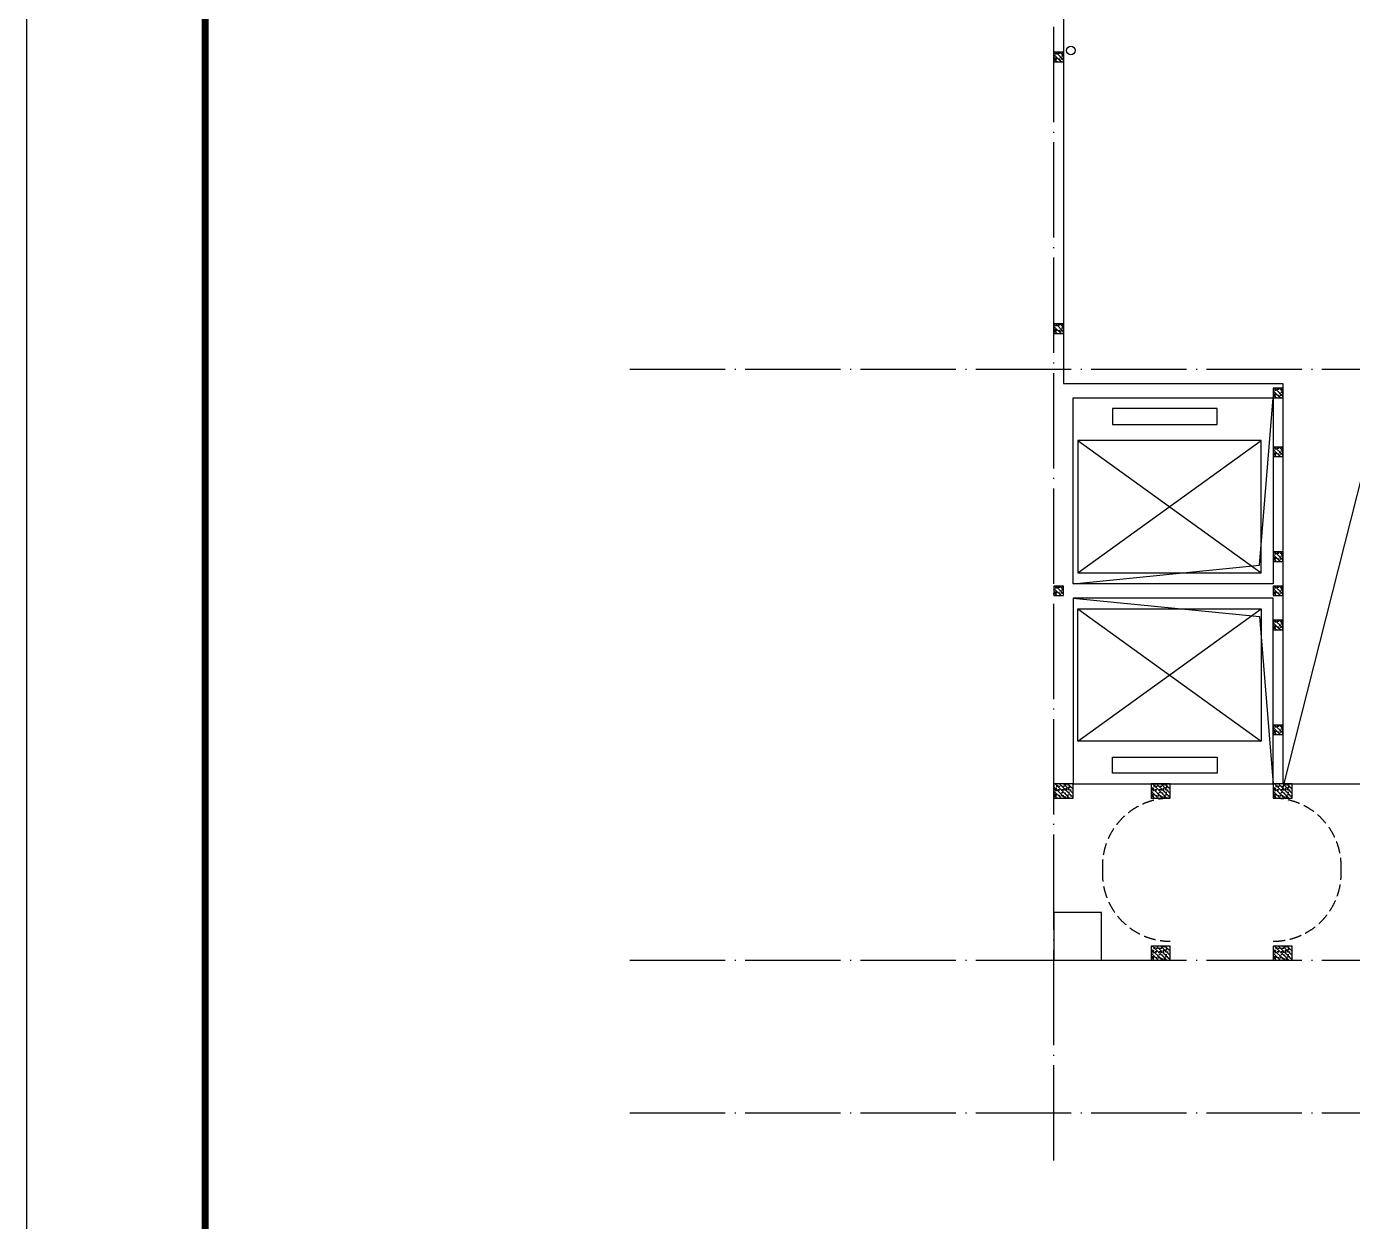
# Model space of a CAD drawing. Extents: x 6843040 to 15500510, y -6507076 to -4940511.
# Drawn here: x 7825557 to 7853377, y -5555980 to -5530914 of the extents above; entities that cross this region are included whole.
import ezdxf

# ---------------------------------------------------------------- set-up
doc = ezdxf.new("R2010")
doc.units = 0
doc.header["$LTSCALE"] = 1000
doc.header["$MEASUREMENT"] = 0
doc.linetypes.add('DASH', pattern=[0.35, 0.25, -0.1])
doc.linetypes.add('DOTE', pattern=[2.42, 2, -0.2, 0.02, -0.2])
doc.layers.add('-有效面积', color=6, linetype='Continuous', plot=False)
for name, color, linetype in [('COLUMN', 10, 'Continuous'), ('DOTE', 8, 'DOTE'), ('E_LINE_6', 11, 'Continuous'), ('EVTR', 2, 'Continuous'), ('FLOOR', 9, 'Continuous'), ('plan-1', 40, 'Continuous'), ('PUB_HATCH', 8, 'Continuous'), ('PUB_TITLE', 4, 'Continuous'), ('VPIPE-雨水', 4, 'Continuous'), ('建筑细线', 5, 'Continuous')]:
    doc.layers.add(name, color=color, linetype=linetype)

# ---------------------------------------------------------------- blocks, each defined once
blk = doc.blocks.new('1夹层GZ')
at = {"layer": 'PUB_HATCH'}
h = blk.add_hatch(dxfattribs=at)
h.set_pattern_fill('钢筋混凝土', color=256, scale=25, angle=90, style=0)
h.set_pattern_definition([(134.999998, (-1442375.3, -245121.964), (-44.194175, -44.194172), []), (140, (-1442375.3, -245121.96), (15.68804, 179.315045), [18.75, -206.25]), (85, (-1442375.3, -245121.96), (-188.048035, -34.68783), [15, -165]), (190.4514, (-1442374, -245107.02), (-172.35988, 144.62735), [15.93505, -175.28553]), (136.1842, (-1442425.3, -245121.96), (41.37976, 266.81026), [28.125, -309.375]), (186.6356, (-1442421.85, -245099.73), (-243.52946, 233.66568), [23.90257, -262.92825]), (81.1842, (-1442425.3, -245121.96), (-243.52964, 233.6655), [22.5, -247.5]), (111, (-1442412.8, -245096.96), (100.65473, 149.22676), [18.75, -206.25]), (56, (-1442412.8, -245096.96), (-181.28751, 60.82884), [15, -165]), (161.4514, (-1442404.42, -245084.53), (-80.63262, 210.05566), [15.93505, -175.28553]), (127.499998, (-1442375.3, -245121.964), (-83.223463, 3.039967), [0, -163, 0, -167.5, 0, -165.625]), (97.499998, (-1442375.3, -245121.96), (-98.602926, 65.767388), [0, -95.5, 0, -159.25, 0, -63.125]), (57.499998, (-1442375.3, -245177.714), (5.638722, 133.455609), [0, -62.5, 0, -195, 0, -258.75]), (47.499998, (-1442375.3, -245202.71), (-25.02624, 145.796543), [0, -81.25, 0, -129.5, 0, -183.75])])
edge = h.paths.add_edge_path()
edge.add_line((-1135959, 22360), (-1136159, 22360))
edge.add_line((-1135959, 22360), (-1135959, 22560))
edge.add_line((-1135959, 22560), (-1136159, 22560))
edge.add_line((-1136159, 22560), (-1136159, 22360))
h = blk.add_hatch(dxfattribs=at)
h.set_pattern_fill('钢筋混凝土', color=256, scale=25, angle=90, style=0)
h.set_pattern_definition([(134.999998, (-1442375.303, -250821.964), (-44.194175, -44.194172), []), (140, (-1442375.3, -250821.96), (15.68804, 179.315045), [18.75, -206.25]), (85, (-1442375.3, -250821.96), (-188.048035, -34.68783), [15, -165]), (190.4514, (-1442374, -250807.02), (-172.35988, 144.62735), [15.93505, -175.28553]), (136.1842, (-1442425.3, -250821.96), (41.37976, 266.81026), [28.125, -309.375]), (186.6356, (-1442421.85, -250799.73), (-243.52946, 233.66568), [23.90257, -262.92825]), (81.1842, (-1442425.3, -250821.96), (-243.52964, 233.6655), [22.5, -247.5]), (111, (-1442412.8, -250796.96), (100.65473, 149.22676), [18.75, -206.25]), (56, (-1442412.8, -250796.96), (-181.28751, 60.82884), [15, -165]), (161.4514, (-1442404.42, -250784.53), (-80.63262, 210.05566), [15.93505, -175.28553]), (127.499998, (-1442375.3, -250821.964), (-83.223463, 3.039967), [0, -163, 0, -167.5, 0, -165.625]), (97.499998, (-1442375.3, -250821.96), (-98.602926, 65.767388), [0, -95.5, 0, -159.25, 0, -63.125]), (57.499998, (-1442375.3, -250877.714), (5.638722, 133.455609), [0, -62.5, 0, -195, 0, -258.75]), (47.499998, (-1442375.3, -250902.71), (-25.02624, 145.796543), [0, -81.25, 0, -129.5, 0, -183.75])])
edge = h.paths.add_edge_path()
edge.add_line((-1135959, 16660), (-1136159, 16660))
edge.add_line((-1135959, 16660), (-1135959, 16860))
edge.add_line((-1135959, 16860), (-1136159, 16860))
edge.add_line((-1136159, 16860), (-1136159, 16660))
h = blk.add_hatch(dxfattribs=at)
h.set_pattern_fill('钢筋混凝土', color=256, scale=25, angle=90, style=0)
h.set_pattern_definition([(134.999998, (-1437775.3, -252171.964), (-44.194175, -44.194172), []), (140, (-1437775.3, -252171.96), (15.68804, 179.315045), [18.75, -206.25]), (85, (-1437775.3, -252171.96), (-188.048035, -34.68783), [15, -165]), (190.4514, (-1437774, -252157.02), (-172.35988, 144.62735), [15.93505, -175.28553]), (136.1842, (-1437825.3, -252171.96), (41.37976, 266.81026), [28.125, -309.375]), (186.6356, (-1437821.85, -252149.73), (-243.52946, 233.66568), [23.90257, -262.92825]), (81.1842, (-1437825.3, -252171.96), (-243.52964, 233.6655), [22.5, -247.5]), (111, (-1437812.8, -252146.96), (100.65473, 149.22676), [18.75, -206.25]), (56, (-1437812.8, -252146.96), (-181.28751, 60.82884), [15, -165]), (161.4514, (-1437804.41, -252134.53), (-80.63262, 210.05566), [15.93505, -175.28553]), (127.499998, (-1437775.3, -252171.964), (-83.223463, 3.039967), [0, -163, 0, -167.5, 0, -165.625]), (97.499998, (-1437775.3, -252171.96), (-98.602926, 65.767388), [0, -95.5, 0, -159.25, 0, -63.125]), (57.499998, (-1437775.3, -252227.714), (5.638722, 133.455609), [0, -62.5, 0, -195, 0, -258.75]), (47.499998, (-1437775.3, -252252.71), (-25.02624, 145.796543), [0, -81.25, 0, -129.5, 0, -183.75])])
edge = h.paths.add_edge_path()
edge.add_line((-1131359, 15310), (-1131559, 15310))
edge.add_line((-1131359, 15310), (-1131359, 15510))
edge.add_line((-1131359, 15510), (-1131559, 15510))
edge.add_line((-1131559, 15510), (-1131559, 15310))
h = blk.add_hatch(dxfattribs=at)
h.set_pattern_fill('钢筋混凝土', color=256, scale=25, angle=90, style=0)
h.set_pattern_definition([(134.999998, (-1437775.3, -253406.964), (-44.194175, -44.194172), []), (140, (-1437775.3, -253406.96), (15.68804, 179.315045), [18.75, -206.25]), (85, (-1437775.3, -253406.96), (-188.048035, -34.68783), [15, -165]), (190.4514, (-1437774, -253392.02), (-172.35988, 144.62735), [15.93505, -175.28553]), (136.1842, (-1437825.3, -253406.96), (41.37976, 266.81026), [28.125, -309.375]), (186.6356, (-1437821.85, -253384.73), (-243.52946, 233.66568), [23.90257, -262.92825]), (81.1842, (-1437825.3, -253406.96), (-243.52964, 233.6655), [22.5, -247.5]), (111, (-1437812.8, -253381.96), (100.65473, 149.22676), [18.75, -206.25]), (56, (-1437812.8, -253381.96), (-181.28751, 60.82884), [15, -165]), (161.4514, (-1437804.41, -253369.53), (-80.63262, 210.05566), [15.93505, -175.28553]), (127.499998, (-1437775.3, -253406.964), (-83.223463, 3.039967), [0, -163, 0, -167.5, 0, -165.625]), (97.499998, (-1437775.3, -253406.96), (-98.602926, 65.767388), [0, -95.5, 0, -159.25, 0, -63.125]), (57.499998, (-1437775.3, -253462.714), (5.638722, 133.455609), [0, -62.5, 0, -195, 0, -258.75]), (47.499998, (-1437775.3, -253487.71), (-25.02624, 145.796543), [0, -81.25, 0, -129.5, 0, -183.75])])
edge = h.paths.add_edge_path()
edge.add_line((-1131359, 14075), (-1131559, 14075))
edge.add_line((-1131359, 14075), (-1131359, 14275))
edge.add_line((-1131359, 14275), (-1131559, 14275))
edge.add_line((-1131559, 14275), (-1131559, 14075))
h = blk.add_hatch(dxfattribs=at)
h.set_pattern_fill('钢筋混凝土', color=256, scale=25, angle=90, style=0)
h.set_pattern_definition([(134.999998, (-1437775.3, -255606.964), (-44.194175, -44.194172), []), (140, (-1437775.3, -255606.96), (15.68804, 179.315045), [18.75, -206.25]), (85, (-1437775.3, -255606.96), (-188.048035, -34.68783), [15, -165]), (190.4514, (-1437774, -255592.02), (-172.35988, 144.62735), [15.93505, -175.28553]), (136.1842, (-1437825.3, -255606.96), (41.37976, 266.81026), [28.125, -309.375]), (186.6356, (-1437821.85, -255584.73), (-243.52946, 233.66568), [23.90257, -262.92825]), (81.1842, (-1437825.3, -255606.96), (-243.52964, 233.6655), [22.5, -247.5]), (111, (-1437812.8, -255581.96), (100.65473, 149.22676), [18.75, -206.25]), (56, (-1437812.8, -255581.96), (-181.28751, 60.82884), [15, -165]), (161.4514, (-1437804.42, -255569.53), (-80.63262, 210.05566), [15.93505, -175.28553]), (127.499998, (-1437775.3, -255606.964), (-83.223463, 3.039967), [0, -163, 0, -167.5, 0, -165.625]), (97.499998, (-1437775.3, -255606.96), (-98.602926, 65.767388), [0, -95.5, 0, -159.25, 0, -63.125]), (57.499998, (-1437775.3, -255662.714), (5.638722, 133.455609), [0, -62.5, 0, -195, 0, -258.75]), (47.499998, (-1437775.3, -255687.71), (-25.02624, 145.796543), [0, -81.25, 0, -129.5, 0, -183.75])])
edge = h.paths.add_edge_path()
edge.add_line((-1131359, 11875), (-1131559, 11875))
edge.add_line((-1131359, 11875), (-1131359, 12075))
edge.add_line((-1131359, 12075), (-1131559, 12075))
edge.add_line((-1131559, 12075), (-1131559, 11875))
h = blk.add_hatch(dxfattribs=at)
h.set_pattern_fill('钢筋混凝土', color=256, scale=25, angle=90, style=0)
h.set_pattern_definition([(134.999998, (-1442375.3, -256321.964), (-44.194175, -44.194172), []), (140, (-1442375.3, -256321.96), (15.68804, 179.315045), [18.75, -206.25]), (85, (-1442375.3, -256321.96), (-188.048035, -34.68783), [15, -165]), (190.4514, (-1442374, -256307.02), (-172.35988, 144.62735), [15.93505, -175.28553]), (136.1842, (-1442425.3, -256321.96), (41.37976, 266.81026), [28.125, -309.375]), (186.6356, (-1442421.85, -256299.73), (-243.52946, 233.66568), [23.90257, -262.92825]), (81.1842, (-1442425.3, -256321.96), (-243.52964, 233.6655), [22.5, -247.5]), (111, (-1442412.8, -256296.96), (100.65473, 149.22676), [18.75, -206.25]), (56, (-1442412.8, -256296.96), (-181.28751, 60.82884), [15, -165]), (161.4514, (-1442404.41, -256284.53), (-80.63262, 210.05566), [15.93505, -175.28553]), (127.499998, (-1442375.3, -256321.964), (-83.223463, 3.039967), [0, -163, 0, -167.5, 0, -165.625]), (97.499998, (-1442375.3, -256321.96), (-98.602926, 65.767388), [0, -95.5, 0, -159.25, 0, -63.125]), (57.499998, (-1442375.3, -256377.714), (5.638722, 133.455609), [0, -62.5, 0, -195, 0, -258.75]), (47.499998, (-1442375.3, -256402.71), (-25.02624, 145.796543), [0, -81.25, 0, -129.5, 0, -183.75])])
edge = h.paths.add_edge_path()
edge.add_line((-1135959, 11160), (-1136159, 11160))
edge.add_line((-1135959, 11160), (-1135959, 11360))
edge.add_line((-1135959, 11360), (-1136159, 11360))
edge.add_line((-1136159, 11360), (-1136159, 11160))
h = blk.add_hatch(dxfattribs=at)
h.set_pattern_fill('钢筋混凝土', color=256, scale=25, angle=90, style=0)
h.set_pattern_definition([(134.999998, (-1437775.3, -256321.964), (-44.194175, -44.194172), []), (140, (-1437775.3, -256321.96), (15.68804, 179.315045), [18.75, -206.25]), (85, (-1437775.3, -256321.96), (-188.048035, -34.68783), [15, -165]), (190.4514, (-1437774, -256307.02), (-172.35988, 144.62735), [15.93505, -175.28553]), (136.1842, (-1437825.3, -256321.96), (41.37976, 266.81026), [28.125, -309.375]), (186.6356, (-1437821.85, -256299.73), (-243.52946, 233.66568), [23.90257, -262.92825]), (81.1842, (-1437825.3, -256321.96), (-243.52964, 233.6655), [22.5, -247.5]), (111, (-1437812.8, -256296.96), (100.65473, 149.22676), [18.75, -206.25]), (56, (-1437812.8, -256296.96), (-181.28751, 60.82884), [15, -165]), (161.4514, (-1437804.41, -256284.53), (-80.63262, 210.05566), [15.93505, -175.28553]), (127.499998, (-1437775.3, -256321.964), (-83.223463, 3.039967), [0, -163, 0, -167.5, 0, -165.625]), (97.499998, (-1437775.3, -256321.96), (-98.602926, 65.767388), [0, -95.5, 0, -159.25, 0, -63.125]), (57.499998, (-1437775.3, -256377.714), (5.638722, 133.455609), [0, -62.5, 0, -195, 0, -258.75]), (47.499998, (-1437775.3, -256402.71), (-25.02624, 145.796543), [0, -81.25, 0, -129.5, 0, -183.75])])
edge = h.paths.add_edge_path()
edge.add_line((-1131359, 11160), (-1131559, 11160))
edge.add_line((-1131359, 11160), (-1131359, 11360))
edge.add_line((-1131359, 11360), (-1131559, 11360))
edge.add_line((-1131559, 11360), (-1131559, 11160))
h = blk.add_hatch(dxfattribs=at)
h.set_pattern_fill('钢筋混凝土', color=256, scale=25, angle=90, style=0)
h.set_pattern_definition([(134.999998, (-1437775.3, -257036.964), (-44.194175, -44.194172), []), (140, (-1437775.3, -257036.96), (15.68804, 179.315045), [18.75, -206.25]), (85, (-1437775.3, -257036.96), (-188.048035, -34.68783), [15, -165]), (190.4514, (-1437774, -257022.02), (-172.35988, 144.62735), [15.93505, -175.28553]), (136.1842, (-1437825.3, -257036.96), (41.37976, 266.81026), [28.125, -309.375]), (186.6356, (-1437821.85, -257014.73), (-243.52946, 233.66568), [23.90257, -262.92825]), (81.1842, (-1437825.3, -257036.96), (-243.52964, 233.6655), [22.5, -247.5]), (111, (-1437812.8, -257011.96), (100.65473, 149.22676), [18.75, -206.25]), (56, (-1437812.8, -257011.96), (-181.28751, 60.82884), [15, -165]), (161.4514, (-1437804.41, -256999.53), (-80.63262, 210.05566), [15.93505, -175.28553]), (127.499998, (-1437775.3, -257036.964), (-83.223463, 3.039967), [0, -163, 0, -167.5, 0, -165.625]), (97.499998, (-1437775.3, -257036.96), (-98.602926, 65.767388), [0, -95.5, 0, -159.25, 0, -63.125]), (57.499998, (-1437775.3, -257092.714), (5.638722, 133.455609), [0, -62.5, 0, -195, 0, -258.75]), (47.499998, (-1437775.3, -257117.71), (-25.02624, 145.796543), [0, -81.25, 0, -129.5, 0, -183.75])])
edge = h.paths.add_edge_path()
edge.add_line((-1131359, 10445), (-1131559, 10445))
edge.add_line((-1131359, 10445), (-1131359, 10645))
edge.add_line((-1131359, 10645), (-1131559, 10645))
edge.add_line((-1131559, 10645), (-1131559, 10445))
h = blk.add_hatch(dxfattribs=at)
h.set_pattern_fill('钢筋混凝土', color=256, scale=25, angle=90, style=0)
h.set_pattern_definition([(134.999998, (-1437775.3, -259236.964), (-44.194175, -44.194172), []), (140, (-1437775.3, -259236.96), (15.68804, 179.315045), [18.75, -206.25]), (85, (-1437775.3, -259236.96), (-188.048035, -34.68783), [15, -165]), (190.4514, (-1437774, -259222.02), (-172.35988, 144.62735), [15.93505, -175.28553]), (136.1842, (-1437825.3, -259236.96), (41.37976, 266.81026), [28.125, -309.375]), (186.6356, (-1437821.85, -259214.73), (-243.52946, 233.66568), [23.90257, -262.92825]), (81.1842, (-1437825.3, -259236.96), (-243.52964, 233.6655), [22.5, -247.5]), (111, (-1437812.8, -259211.96), (100.65473, 149.22676), [18.75, -206.25]), (56, (-1437812.8, -259211.96), (-181.28751, 60.82884), [15, -165]), (161.4514, (-1437804.42, -259199.53), (-80.63262, 210.05566), [15.93505, -175.28553]), (127.499998, (-1437775.3, -259236.964), (-83.223463, 3.039967), [0, -163, 0, -167.5, 0, -165.625]), (97.499998, (-1437775.3, -259236.96), (-98.602926, 65.767388), [0, -95.5, 0, -159.25, 0, -63.125]), (57.499998, (-1437775.3, -259292.714), (5.638722, 133.455609), [0, -62.5, 0, -195, 0, -258.75]), (47.499998, (-1437775.3, -259317.71), (-25.02624, 145.796543), [0, -81.25, 0, -129.5, 0, -183.75])])
edge = h.paths.add_edge_path()
edge.add_line((-1131359, 8245), (-1131559, 8245))
edge.add_line((-1131359, 8245), (-1131359, 8445))
edge.add_line((-1131359, 8445), (-1131559, 8445))
edge.add_line((-1131559, 8445), (-1131559, 8245))
h = blk.add_hatch(dxfattribs=at)
h.set_pattern_fill('钢筋混凝土', color=256, scale=25, angle=90, style=0)
h.set_pattern_definition([(134.999998, (-1442375.3, -260571.964), (-44.194175, -44.194172), []), (140, (-1442375.3, -260571.96), (15.68804, 179.315045), [18.75, -206.25]), (85, (-1442375.3, -260571.96), (-188.048035, -34.68783), [15, -165]), (190.4514, (-1442374, -260557.02), (-172.35988, 144.62735), [15.93505, -175.28553]), (136.1842, (-1442425.3, -260571.96), (41.37976, 266.81026), [28.125, -309.375]), (186.6356, (-1442421.85, -260549.73), (-243.52946, 233.66568), [23.90257, -262.92825]), (81.1842, (-1442425.3, -260571.96), (-243.52964, 233.6655), [22.5, -247.5]), (111, (-1442412.8, -260546.96), (100.65473, 149.22676), [18.75, -206.25]), (56, (-1442412.8, -260546.96), (-181.28751, 60.82884), [15, -165]), (161.4514, (-1442404.42, -260534.53), (-80.63262, 210.05566), [15.93505, -175.28553]), (127.499998, (-1442375.3, -260571.964), (-83.223463, 3.039967), [0, -163, 0, -167.5, 0, -165.625]), (97.499998, (-1442375.3, -260571.96), (-98.602926, 65.767388), [0, -95.5, 0, -159.25, 0, -63.125]), (57.499998, (-1442375.3, -260627.714), (5.638722, 133.455609), [0, -62.5, 0, -195, 0, -258.75]), (47.499998, (-1442375.3, -260652.71), (-25.02624, 145.796543), [0, -81.25, 0, -129.5, 0, -183.75])])
edge = h.paths.add_edge_path()
edge.add_line((-1135759, 6910), (-1136159, 6910))
edge.add_line((-1135759, 6910), (-1135759, 7210))
edge.add_line((-1135759, 7210), (-1136159, 7210))
edge.add_line((-1136159, 7210), (-1136159, 6910))
h = blk.add_hatch(dxfattribs=at)
h.set_pattern_fill('钢筋混凝土', color=256, scale=25, angle=90, style=0)
h.set_pattern_definition([(134.999998, (-1440335.3, -260571.964), (-44.194175, -44.194172), []), (140, (-1440335.3, -260571.96), (15.68804, 179.315045), [18.75, -206.25]), (85, (-1440335.3, -260571.96), (-188.048035, -34.68783), [15, -165]), (190.4514, (-1440334, -260557.02), (-172.35988, 144.62735), [15.93505, -175.28553]), (136.1842, (-1440385.3, -260571.96), (41.37976, 266.81026), [28.125, -309.375]), (186.6356, (-1440381.85, -260549.73), (-243.52946, 233.66568), [23.90257, -262.92825]), (81.1842, (-1440385.3, -260571.96), (-243.52964, 233.6655), [22.5, -247.5]), (111, (-1440372.8, -260546.96), (100.65473, 149.22676), [18.75, -206.25]), (56, (-1440372.8, -260546.96), (-181.28751, 60.82884), [15, -165]), (161.4514, (-1440364.42, -260534.53), (-80.63262, 210.05566), [15.93505, -175.28553]), (127.499998, (-1440335.3, -260571.964), (-83.223463, 3.039967), [0, -163, 0, -167.5, 0, -165.625]), (97.499998, (-1440335.3, -260571.96), (-98.602926, 65.767388), [0, -95.5, 0, -159.25, 0, -63.125]), (57.499998, (-1440335.3, -260627.714), (5.638722, 133.455609), [0, -62.5, 0, -195, 0, -258.75]), (47.499998, (-1440335.3, -260652.71), (-25.02624, 145.796543), [0, -81.25, 0, -129.5, 0, -183.75])])
edge = h.paths.add_edge_path()
edge.add_line((-1133719, 6910), (-1134119, 6910))
edge.add_line((-1133719, 6910), (-1133719, 7210))
edge.add_line((-1133719, 7210), (-1134119, 7210))
edge.add_line((-1134119, 7210), (-1134119, 6910))
h = blk.add_hatch(dxfattribs=at)
h.set_pattern_fill('钢筋混凝土', color=256, scale=25, angle=90, style=0)
h.set_pattern_definition([(134.999998, (-1437775.3, -260571.964), (-44.194175, -44.194172), []), (140, (-1437775.3, -260571.96), (15.68804, 179.315045), [18.75, -206.25]), (85, (-1437775.3, -260571.96), (-188.048035, -34.68783), [15, -165]), (190.4514, (-1437774, -260557.02), (-172.35988, 144.62735), [15.93505, -175.28553]), (136.1842, (-1437825.3, -260571.96), (41.37976, 266.81026), [28.125, -309.375]), (186.6356, (-1437821.85, -260549.73), (-243.52946, 233.66568), [23.90257, -262.92825]), (81.1842, (-1437825.3, -260571.96), (-243.52964, 233.6655), [22.5, -247.5]), (111, (-1437812.8, -260546.96), (100.65473, 149.22676), [18.75, -206.25]), (56, (-1437812.8, -260546.96), (-181.28751, 60.82884), [15, -165]), (161.4514, (-1437804.42, -260534.53), (-80.63262, 210.05566), [15.93505, -175.28553]), (127.499998, (-1437775.3, -260571.964), (-83.223463, 3.039967), [0, -163, 0, -167.5, 0, -165.625]), (97.499998, (-1437775.3, -260571.96), (-98.602926, 65.767388), [0, -95.5, 0, -159.25, 0, -63.125]), (57.499998, (-1437775.3, -260627.714), (5.638722, 133.455609), [0, -62.5, 0, -195, 0, -258.75]), (47.499998, (-1437775.3, -260652.71), (-25.02624, 145.796543), [0, -81.25, 0, -129.5, 0, -183.75])])
edge = h.paths.add_edge_path()
edge.add_line((-1131159, 6910), (-1131559, 6910))
edge.add_line((-1131159, 6910), (-1131159, 7210))
edge.add_line((-1131159, 7210), (-1131559, 7210))
edge.add_line((-1131559, 7210), (-1131559, 6910))
h = blk.add_hatch(dxfattribs=at)
h.set_pattern_fill('钢筋混凝土', color=256, scale=25, angle=90, style=0)
h.set_pattern_definition([(134.999998, (-1440335.3, -263971.964), (-44.194175, -44.194172), []), (140, (-1440335.3, -263971.96), (15.68804, 179.315045), [18.75, -206.25]), (85, (-1440335.3, -263971.96), (-188.048035, -34.68783), [15, -165]), (190.4514, (-1440334, -263957.02), (-172.35988, 144.62735), [15.93505, -175.28553]), (136.1842, (-1440385.3, -263971.96), (41.37976, 266.81026), [28.125, -309.375]), (186.6356, (-1440381.85, -263949.73), (-243.52946, 233.66568), [23.90257, -262.92825]), (81.1842, (-1440385.3, -263971.96), (-243.52964, 233.6655), [22.5, -247.5]), (111, (-1440372.8, -263946.96), (100.65473, 149.22676), [18.75, -206.25]), (56, (-1440372.8, -263946.96), (-181.28751, 60.82884), [15, -165]), (161.4514, (-1440364.42, -263934.53), (-80.63262, 210.05566), [15.93505, -175.28553]), (127.499998, (-1440335.3, -263971.964), (-83.223463, 3.039967), [0, -163, 0, -167.5, 0, -165.625]), (97.499998, (-1440335.3, -263971.96), (-98.602926, 65.767388), [0, -95.5, 0, -159.25, 0, -63.125]), (57.499998, (-1440335.3, -264027.714), (5.638722, 133.455609), [0, -62.5, 0, -195, 0, -258.75]), (47.499998, (-1440335.3, -264052.71), (-25.02624, 145.796543), [0, -81.25, 0, -129.5, 0, -183.75])])
edge = h.paths.add_edge_path()
edge.add_line((-1133719, 3510), (-1134119, 3510))
edge.add_line((-1133719, 3510), (-1133719, 3810))
edge.add_line((-1133719, 3810), (-1134119, 3810))
edge.add_line((-1134119, 3810), (-1134119, 3510))
h = blk.add_hatch(dxfattribs=at)
h.set_pattern_fill('钢筋混凝土', color=256, scale=25, angle=90, style=0)
h.set_pattern_definition([(134.999998, (-1437775.3, -263971.964), (-44.194175, -44.194172), []), (140, (-1437775.3, -263971.96), (15.68804, 179.315045), [18.75, -206.25]), (85, (-1437775.3, -263971.96), (-188.048035, -34.68783), [15, -165]), (190.4514, (-1437774, -263957.02), (-172.35988, 144.62735), [15.93505, -175.28553]), (136.1842, (-1437825.3, -263971.96), (41.37976, 266.81026), [28.125, -309.375]), (186.6356, (-1437821.85, -263949.73), (-243.52946, 233.66568), [23.90257, -262.92825]), (81.1842, (-1437825.3, -263971.96), (-243.52964, 233.6655), [22.5, -247.5]), (111, (-1437812.8, -263946.96), (100.65473, 149.22676), [18.75, -206.25]), (56, (-1437812.8, -263946.96), (-181.28751, 60.82884), [15, -165]), (161.4514, (-1437804.42, -263934.53), (-80.63262, 210.05566), [15.93505, -175.28553]), (127.499998, (-1437775.3, -263971.964), (-83.223463, 3.039967), [0, -163, 0, -167.5, 0, -165.625]), (97.499998, (-1437775.3, -263971.96), (-98.602926, 65.767388), [0, -95.5, 0, -159.25, 0, -63.125]), (57.499998, (-1437775.3, -264027.714), (5.638722, 133.455609), [0, -62.5, 0, -195, 0, -258.75]), (47.499998, (-1437775.3, -264052.71), (-25.02624, 145.796543), [0, -81.25, 0, -129.5, 0, -183.75])])
edge = h.paths.add_edge_path()
edge.add_line((-1131159, 3510), (-1131559, 3510))
edge.add_line((-1131159, 3510), (-1131159, 3810))
edge.add_line((-1131159, 3810), (-1131559, 3810))
edge.add_line((-1131559, 3810), (-1131559, 3510))
at = {"layer": 'COLUMN'}
for points in [[(-1136159, 22360), (-1135959, 22360), (-1135959, 22560), (-1136159, 22560)], [(-1136159, 16660), (-1135959, 16660), (-1135959, 16860), (-1136159, 16860)], [(-1131559, 15310), (-1131359, 15310), (-1131359, 15510), (-1131559, 15510)], [(-1131559, 14075), (-1131359, 14075), (-1131359, 14275), (-1131559, 14275)], [(-1131559, 11875), (-1131359, 11875), (-1131359, 12075), (-1131559, 12075)], [(-1136159, 11160), (-1135959, 11160), (-1135959, 11360), (-1136159, 11360)], [(-1131559, 11160), (-1131359, 11160), (-1131359, 11360), (-1131559, 11360)], [(-1131559, 10445), (-1131359, 10445), (-1131359, 10645), (-1131559, 10645)], [(-1131559, 8245), (-1131359, 8245), (-1131359, 8445), (-1131559, 8445)], [(-1136159, 6910), (-1135759, 6910), (-1135759, 7210), (-1136159, 7210)], [(-1134119, 6910), (-1133719, 6910), (-1133719, 7210), (-1134119, 7210)], [(-1131559, 6910), (-1131159, 6910), (-1131159, 7210), (-1131559, 7210)], [(-1134119, 3510), (-1133719, 3510), (-1133719, 3810), (-1134119, 3810)], [(-1131559, 3510), (-1131159, 3510), (-1131159, 3810), (-1131559, 3810)]]:
    blk.add_lwpolyline(points, close=True, dxfattribs=at)
blk = doc.blocks.new('一层夹层排水消防0922')
at = {"layer": 'VPIPE-雨水'}
blk.add_circle((7847466, -5531417), 90, dxfattribs=at)

msp = doc.modelspace()

# ---------------------------------------------------------------- linework, layer by layer
at = {"layer": '-有效面积'}
msp.add_lwpolyline([(7854014.9, -5550202), (7879514.9, -5550202), (7879514.9, -5490602), (7866764.9, -5490602), (7866764.9, -5490002), (7858014.9, -5490002), (7858014.9, -5505802), (7851914.9, -5505802), (7851914.9, -5515102), (7847314.9, -5515102), (7847314.9, -5521702), (7851914.9, -5521702), (7851914.9, -5530202), (7847314.9, -5530202), (7847314.9, -5538402), (7851914.9, -5538402), (7851914.9, -5546802), (7854014.9, -5546802)], close=True, dxfattribs=at)
at = {"layer": 'DOTE'}
for p, q in [((7847114.9, -5554702), (7847114.9, -5485702.5)), ((7838217, -5538102), (7857914.9, -5538102)), ((7838217, -5550502), (7979155.8, -5550502)), ((7838217, -5553702), (7979155.8, -5553702))]:
    msp.add_line(p, q, dxfattribs=at)
at = {"layer": 'E_LINE_6'}
for points in [[(7851914.9, -5546902), (7864258.5, -5498199), (7911789.9, -5492002)], [(7847514.9, -5542602), (7847514.9, -5538702), (7851714.9, -5538702), (7851714.9, -5542602), (7847514.9, -5542602), (7851426.5, -5542215.7), (7851714.9, -5538702)], [(7847514.9, -5542902), (7847514.9, -5546802), (7851714.9, -5546802), (7851714.9, -5542902), (7847514.9, -5542902), (7851426.5, -5543288.3), (7851714.9, -5546802)]]:
    msp.add_lwpolyline(points, dxfattribs=at)
at = {"layer": 'EVTR'}
for p, q in [((7847614.9, -5539597), (7851464.9, -5542377)), ((7847614.9, -5542377), (7851464.9, -5539597)), ((7847614.9, -5545907), (7851464.9, -5543127)), ((7847614.9, -5543127), (7851464.9, -5545907))]:
    msp.add_line(p, q, dxfattribs=at)
for points in [[(7848344.9, -5539262), (7850534.9, -5539262), (7850534.9, -5538927), (7848344.9, -5538927)], [(7847614.9, -5542377), (7851464.9, -5542377), (7851464.9, -5539597), (7847614.9, -5539597)], [(7847614.9, -5543127), (7851464.9, -5543127), (7851464.9, -5545907), (7847614.9, -5545907)], [(7848344.9, -5546242), (7850534.9, -5546242), (7850534.9, -5546577), (7848344.9, -5546577)]]:
    msp.add_lwpolyline(points, close=True, dxfattribs=at)
at = {"layer": 'FLOOR', "linetype": 'DASH'}
for points in [[(7849554.9, -5547102, 0.4297216), (7848131.9, -5548602, 0.4297216), (7849554.9, -5550102)], [(7851714.9, -5547102, -0.4297216), (7853138, -5548602, -0.4297216), (7851714.9, -5550102)]]:
    msp.add_lwpolyline(points, format="xyb", dxfattribs=at)
at = {"layer": 'plan-1'}
msp.add_lwpolyline([(7848114.9, -5549502), (7847114.9, -5549502), (7847114.9, -5550502), (7848114.9, -5550502)], close=True, dxfattribs=at)
at = {"layer": 'PUB_TITLE'}
msp.add_lwpolyline([(7825557, -5601023.4), (8003907, -5601023.4), (8003907, -5474873.4), (7825557, -5474873.4)], close=True, dxfattribs=at)
at = {"layer": 'PUB_TITLE', "const_width": 150}
msp.add_lwpolyline([(7829307, -5599523.4), (8002407, -5599523.4), (8002407, -5476373.4), (7829307, -5476373.4)], close=True, dxfattribs=at)

# ---------------------------------------------------------------- block references
at = {"layer": 'plan-1'}
msp.add_blockref('一层夹层排水消防0922', (0, 0), dxfattribs=at)
at = {"layer": '建筑细线'}
msp.add_blockref('1夹层GZ', (8983273.9, -5554011.6), dxfattribs=at)

doc.saveas('drawing.dxf')
